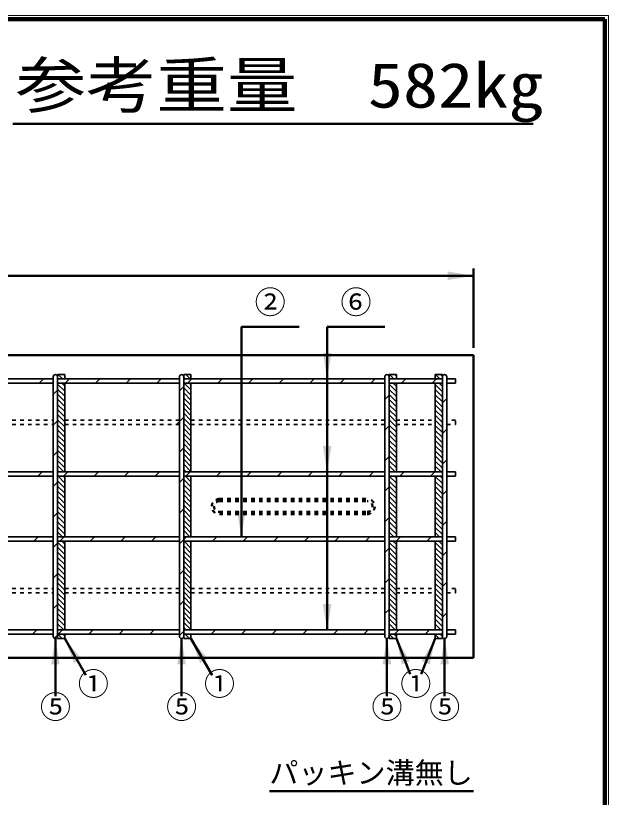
# Model space of a CAD drawing. Units: millimetres, scale not verified. Extents: x 100 to 4105, y 100 to 2870.
# Drawn here: x 3283 to 4105, y 1786 to 2870 of the extents above; entities that cross this region are included whole.
import ezdxf
from ezdxf.enums import TextEntityAlignment as Align

# ---------------------------------------------------------------- set-up
doc = ezdxf.new("R2010")
doc.units = ezdxf.units.MM
doc.header["$LTSCALE"] = 5
doc.linetypes.add('USER1', pattern=[2.2, 1, -1.2])
doc.layers.add('V-nasSTD', color=7, linetype='Continuous', lineweight=50)
doc.styles.add('ＭＳ ゴシック', font='')
doc.styles.get('ＭＳ ゴシック').set_extended_font_data('MS Gothic')

msp = doc.modelspace()

# ---------------------------------------------------------------- hatches: boundary and pattern name
at = {"layer": 'V-nasSTD'}
for points in [[(3881.814, 2503.351), (3917.814, 2509.351), (3881.814, 2515.351)], [(3720.814, 2402.351), (3714.814, 2366.351), (3708.814, 2402.351)], [(3720.814, 2273.351), (3714.814, 2237.351), (3708.814, 2273.351)], [(3601.814, 2183.351), (3595.814, 2147.351), (3589.814, 2183.351)], [(3720.814, 2054.351), (3714.814, 2018.351), (3708.814, 2054.351)], [(3343.814, 1970.351), (3337.814, 2006.351), (3331.814, 1970.351)], [(3374.01, 1978.174), (3350.814, 2006.351), (3363.617, 1972.174)], [(3518.814, 1970.351), (3512.814, 2006.351), (3506.814, 1970.351)], [(3549.01, 1978.174), (3525.814, 2006.351), (3538.617, 1972.174)], [(3803.814, 1970.351), (3797.814, 2006.351), (3791.814, 1970.351)], [(3823.985, 1972.847), (3818.401, 1970.652), (3810.814, 2006.351), (3829.569, 1975.042)], [(3846.058, 1975.042), (3864.814, 2006.351), (3857.226, 1970.652), (3851.642, 1972.847)], [(3883.814, 1970.351), (3877.814, 2006.351), (3871.814, 1970.351)]]:
    msp.add_hatch(color=256, dxfattribs=at).paths.add_polyline_path(points)

# ---------------------------------------------------------------- linework, layer by layer
at = {"layer": 'V-nasSTD', "lineweight": 100}
for p, q in [((4100, 2865), (105, 2865)), ((4100, 105), (4100, 2865))]:
    msp.add_line(p, q, dxfattribs=at)
at = {"layer": 'V-nasSTD'}
for p, q in [((3278.536, 2719.753), (4000.536, 2719.753)), ((3917.814, 2409.351), (3917.814, 2519.351)), ((1917.814, 2509.351), (3917.814, 2509.351)), ((3595.814, 2438.351), (3595.814, 2147.351)), ((3595.814, 2438.351), (3675.814, 2438.351)), ((3714.814, 2438.351), (3714.814, 2018.351)), ((3714.814, 2438.351), (3794.814, 2438.351)), ((3917.814, 2399.351), (1917.814, 2399.351)), ((3917.814, 2399.351), (3917.814, 1979.351)), ((3337.814, 1926.401), (3337.814, 2006.351)), ((3380.104, 1955.619), (3350.814, 2006.351)), ((3512.814, 1926.401), (3512.814, 2006.351)), ((3555.104, 1955.619), (3525.814, 2006.351)), ((3797.814, 1926.351), (3797.814, 2006.351)), ((3830.219, 1956.988), (3810.814, 2006.351)), ((3845.454, 1957.105), (3864.814, 2006.351)), ((3877.814, 1926.351), (3877.814, 2006.351)), ((1917.814, 1979.351), (3917.814, 1979.351)), ((3634.606, 1794.565), (3917.814, 1794.565))]:
    msp.add_line(p, q, dxfattribs=at)
at = {"layer": 'V-nasSTD', "lineweight": 35}
for p, q in [((3025.814, 2366.351), (3334.814, 2366.351)), ((3315.458, 2360.351), (3321.458, 2366.351)), ((3334.814, 2369.351), (3334.814, 2009.351)), ((3350.814, 2372.351), (3340.814, 2372.351)), ((3340.814, 2372.351), (3340.814, 2369.351)), ((3340.814, 2369.351), (3340.814, 2009.351)), ((3340.814, 2366.351), (3509.814, 2366.351)), ((3341.833, 2372.351), (3347.833, 2366.351)), ((3348.904, 2372.351), (3350.814, 2370.441)), ((3350.814, 2372.351), (3350.814, 2366.351)), ((3351.194, 2360.351), (3357.194, 2366.351)), ((3393.62, 2360.351), (3399.62, 2366.351)), ((3436.046, 2360.351), (3442.046, 2366.351)), ((3478.473, 2360.351), (3484.473, 2366.351)), ((3509.814, 2369.351), (3509.814, 2009.351)), ((3525.814, 2372.351), (3515.814, 2372.351)), ((3515.814, 2372.351), (3515.814, 2369.351)), ((3515.814, 2369.351), (3515.814, 2009.351)), ((3515.814, 2368.076), (3517.538, 2366.351)), ((3515.814, 2366.351), (3794.814, 2366.351)), ((3518.61, 2372.351), (3524.61, 2366.351)), ((3526.899, 2366.351), (3520.899, 2360.351)), ((3525.681, 2372.351), (3525.814, 2372.218)), ((3525.814, 2372.351), (3525.814, 2366.351)), ((3563.326, 2360.351), (3569.326, 2366.351)), ((3605.752, 2360.351), (3611.752, 2366.351)), ((3648.178, 2360.351), (3654.178, 2366.351)), ((3690.605, 2360.351), (3696.605, 2366.351)), ((3733.031, 2360.351), (3739.031, 2366.351)), ((3775.458, 2360.351), (3781.458, 2366.351)), ((3794.814, 2369.351), (3794.814, 2009.351)), ((3810.814, 2372.351), (3800.814, 2372.351)), ((3800.814, 2372.351), (3800.814, 2366.351)), ((3800.814, 2372.351), (3800.814, 2369.351)), ((3800.814, 2369.351), (3800.814, 2009.351)), ((3800.814, 2366.351), (3874.814, 2366.351)), ((3801.452, 2372.351), (3807.452, 2366.351)), ((3808.523, 2372.351), (3810.814, 2370.061)), ((3810.814, 2372.351), (3810.814, 2366.351)), ((3823.884, 2366.351), (3817.884, 2360.351)), ((3866.31, 2366.351), (3860.31, 2360.351)), ((3874.814, 2372.351), (3864.814, 2372.351)), ((3864.814, 2372.351), (3864.814, 2366.351)), ((3865.092, 2372.351), (3871.092, 2366.351)), ((3872.163, 2372.351), (3874.814, 2369.7)), ((3874.814, 2372.351), (3874.814, 2369.351)), ((3874.814, 2369.351), (3874.814, 2009.351)), ((3880.814, 2369.351), (3880.814, 2009.351)), ((3892.814, 2366.351), (3880.814, 2366.351)), ((3892.814, 2360.351), (3892.814, 2366.351)), ((3025.814, 2360.351), (3334.814, 2360.351)), ((3340.814, 2360.351), (3509.814, 2360.351)), ((3340.814, 2359.228), (3350.814, 2349.228)), ((3340.814, 2352.157), (3350.814, 2342.157)), ((3346.762, 2360.351), (3350.814, 2356.299)), ((3350.814, 2360.351), (3350.814, 2237.351)), ((3515.814, 2355.765), (3509.814, 2349.765)), ((3515.814, 2360.351), (3794.814, 2360.351)), ((3515.814, 2353.934), (3525.814, 2343.934)), ((3516.467, 2360.351), (3525.814, 2351.005)), ((3523.538, 2360.351), (3525.814, 2358.076)), ((3525.814, 2360.351), (3525.814, 2237.351)), ((3800.814, 2360.351), (3874.814, 2360.351)), ((3800.814, 2358.847), (3810.814, 2348.847)), ((3806.381, 2360.351), (3810.814, 2355.918)), ((3810.814, 2360.351), (3810.814, 2237.351)), ((3864.814, 2237.351), (3864.814, 2360.351)), ((3864.814, 2358.487), (3874.814, 2348.487)), ((3870.021, 2360.351), (3874.814, 2355.558)), ((3880.814, 2360.351), (3892.814, 2360.351)), ((3340.814, 2350.471), (3334.814, 2344.471)), ((3340.814, 2345.086), (3350.814, 2335.086)), ((3515.814, 2346.862), (3525.814, 2336.862)), ((3800.814, 2343.78), (3794.814, 2337.78)), ((3800.814, 2351.776), (3810.814, 2341.776)), ((3800.814, 2344.705), (3810.814, 2334.705)), ((3864.814, 2351.416), (3874.814, 2341.416)), ((3864.814, 2344.345), (3874.814, 2334.345)), ((3340.814, 2338.015), (3350.814, 2328.015)), ((3340.814, 2330.944), (3350.814, 2320.944)), ((3515.814, 2339.791), (3525.814, 2329.791)), ((3515.814, 2332.72), (3525.814, 2322.72)), ((3800.814, 2337.634), (3810.814, 2327.634)), ((3800.814, 2330.563), (3810.814, 2320.563)), ((3864.814, 2337.274), (3874.814, 2327.274)), ((3880.814, 2338.928), (3874.814, 2332.928)), ((3340.814, 2323.873), (3350.814, 2313.873)), ((3515.814, 2325.649), (3525.814, 2315.649)), ((3800.814, 2323.492), (3810.814, 2313.492)), ((3864.814, 2330.203), (3874.814, 2320.203)), ((3864.814, 2323.132), (3874.814, 2313.132)), ((3340.814, 2316.802), (3350.814, 2306.802)), ((3340.814, 2309.73), (3350.814, 2299.73)), ((3515.814, 2313.339), (3509.814, 2307.339)), ((3515.814, 2318.578), (3525.814, 2308.578)), ((3515.814, 2311.507), (3525.814, 2301.507)), ((3800.814, 2316.421), (3810.814, 2306.421)), ((3800.814, 2309.35), (3810.814, 2299.35)), ((3864.814, 2316.061), (3874.814, 2306.061)), ((3864.814, 2308.989), (3874.814, 2298.989)), ((3340.814, 2308.044), (3334.814, 2302.044)), ((3340.814, 2302.659), (3350.814, 2292.659)), ((3515.814, 2304.436), (3525.814, 2294.436)), ((3800.814, 2301.354), (3794.814, 2295.354)), ((3800.814, 2302.279), (3810.814, 2292.279)), ((3864.814, 2301.918), (3874.814, 2291.918)), ((3340.814, 2295.588), (3350.814, 2285.588)), ((3340.814, 2288.517), (3350.814, 2278.517)), ((3515.814, 2297.365), (3525.814, 2287.365)), ((3515.814, 2290.294), (3525.814, 2280.294)), ((3800.814, 2295.208), (3810.814, 2285.208)), ((3800.814, 2288.137), (3810.814, 2278.137)), ((3864.814, 2294.847), (3874.814, 2284.847)), ((3864.814, 2287.776), (3874.814, 2277.776)), ((3880.814, 2296.501), (3874.814, 2290.501)), ((3340.814, 2281.446), (3350.814, 2271.446)), ((3515.814, 2283.223), (3525.814, 2273.223)), ((3800.814, 2281.066), (3810.814, 2271.066)), ((3864.814, 2280.705), (3874.814, 2270.705)), ((3340.814, 2265.618), (3334.814, 2259.618)), ((3340.814, 2274.375), (3350.814, 2264.375)), ((3340.814, 2267.304), (3350.814, 2257.304)), ((3515.814, 2270.912), (3509.814, 2264.912)), ((3515.814, 2276.152), (3525.814, 2266.152)), ((3515.814, 2269.081), (3525.814, 2259.081)), ((3800.814, 2273.995), (3810.814, 2263.995)), ((3800.814, 2266.923), (3810.814, 2256.923)), ((3864.814, 2273.634), (3874.814, 2263.634)), ((3864.814, 2266.563), (3874.814, 2256.563)), ((3340.814, 2260.233), (3350.814, 2250.233)), ((3515.814, 2262.01), (3525.814, 2252.01)), ((3515.814, 2254.939), (3525.814, 2244.939)), ((3800.814, 2258.928), (3794.814, 2252.928)), ((3800.814, 2259.852), (3810.814, 2249.852)), ((3864.814, 2259.492), (3874.814, 2249.492)), ((3340.814, 2253.162), (3350.814, 2243.162)), ((3340.814, 2246.091), (3349.554, 2237.351)), ((3515.814, 2247.868), (3525.814, 2237.868)), ((3800.814, 2252.781), (3810.814, 2242.781)), ((3800.814, 2245.71), (3809.173, 2237.351)), ((3864.814, 2252.421), (3874.814, 2242.421)), ((3864.814, 2245.35), (3872.813, 2237.351)), ((3880.814, 2254.075), (3874.814, 2248.075)), ((3025.814, 2237.351), (3334.814, 2237.351)), ((3313.237, 2231.351), (3319.237, 2237.351)), ((3340.814, 2239.02), (3342.483, 2237.351)), ((3340.814, 2237.351), (3509.814, 2237.351)), ((3348.973, 2231.351), (3354.973, 2237.351)), ((3391.399, 2231.351), (3397.399, 2237.351)), ((3433.826, 2231.351), (3439.826, 2237.351)), ((3476.252, 2231.351), (3482.252, 2237.351)), ((3515.814, 2240.796), (3519.259, 2237.351)), ((3515.814, 2237.351), (3794.814, 2237.351)), ((3524.678, 2237.351), (3518.678, 2231.351)), ((3561.105, 2231.351), (3567.105, 2237.351)), ((3603.531, 2231.351), (3609.531, 2237.351)), ((3645.958, 2231.351), (3651.958, 2237.351)), ((3688.384, 2231.351), (3694.384, 2237.351)), ((3730.81, 2231.351), (3736.81, 2237.351)), ((3773.237, 2231.351), (3779.237, 2237.351)), ((3800.814, 2238.639), (3802.102, 2237.351)), ((3800.814, 2237.351), (3874.814, 2237.351)), ((3815.663, 2231.351), (3821.663, 2237.351)), ((3858.09, 2231.351), (3864.09, 2237.351)), ((3864.814, 2238.279), (3865.742, 2237.351)), ((3892.814, 2237.351), (3880.814, 2237.351)), ((3892.814, 2231.351), (3892.814, 2237.351)), ((3025.814, 2231.351), (3334.814, 2231.351)), ((3340.814, 2223.192), (3334.814, 2217.192)), ((3340.814, 2231.351), (3509.814, 2231.351)), ((3340.814, 2224.878), (3350.814, 2214.878)), ((3341.411, 2231.351), (3350.814, 2221.949)), ((3348.483, 2231.351), (3350.814, 2229.02)), ((3350.814, 2147.351), (3350.814, 2231.351)), ((3515.814, 2228.486), (3509.814, 2222.486)), ((3515.814, 2231.351), (3794.814, 2231.351)), ((3515.814, 2226.654), (3525.814, 2216.654)), ((3518.188, 2231.351), (3525.814, 2223.725)), ((3525.259, 2231.351), (3525.814, 2230.796)), ((3525.814, 2147.351), (3525.814, 2231.351)), ((3800.814, 2147.351), (3800.814, 2231.851)), ((3800.814, 2231.351), (3874.814, 2231.351)), ((3800.814, 2224.497), (3810.814, 2214.497)), ((3801.031, 2231.351), (3810.814, 2221.568)), ((3808.102, 2231.351), (3810.814, 2228.639)), ((3810.814, 2231.351), (3810.814, 2147.351)), ((3864.814, 2147.351), (3864.814, 2231.351)), ((3864.814, 2231.208), (3874.814, 2221.208)), ((3864.814, 2224.137), (3874.814, 2214.137)), ((3871.742, 2231.351), (3874.814, 2228.279)), ((3880.814, 2231.351), (3892.814, 2231.351)), ((3340.814, 2217.807), (3350.814, 2207.807)), ((3515.814, 2219.583), (3525.814, 2209.583)), ((3515.814, 2212.512), (3525.814, 2202.512)), ((3800.814, 2216.501), (3794.814, 2210.501)), ((3800.814, 2217.426), (3810.814, 2207.426)), ((3864.814, 2217.066), (3874.814, 2207.066)), ((3880.814, 2211.648), (3874.814, 2205.648)), ((3340.814, 2210.736), (3350.814, 2200.736)), ((3340.814, 2203.664), (3350.814, 2193.664)), ((3515.814, 2205.441), (3525.814, 2195.441)), ((3800.814, 2210.355), (3810.814, 2200.355)), ((3800.814, 2203.284), (3810.814, 2193.284)), ((3864.814, 2209.995), (3874.814, 2199.995)), ((3864.814, 2202.923), (3874.814, 2192.923)), ((3340.814, 2196.593), (3350.814, 2186.593)), ((3340.814, 2189.522), (3350.814, 2179.522)), ((3515.814, 2198.37), (3525.814, 2188.37)), ((3515.814, 2191.299), (3525.814, 2181.299)), ((3800.814, 2196.213), (3810.814, 2186.213)), ((3864.814, 2195.852), (3874.814, 2185.852)), ((3340.814, 2180.765), (3334.814, 2174.765)), ((3340.814, 2182.451), (3350.814, 2172.451)), ((3515.814, 2186.06), (3509.814, 2180.06)), ((3515.814, 2184.228), (3525.814, 2174.228)), ((3800.814, 2189.142), (3810.814, 2179.142)), ((3800.814, 2182.071), (3810.814, 2172.071)), ((3864.814, 2188.781), (3874.814, 2178.781)), ((3864.814, 2181.71), (3874.814, 2171.71)), ((3340.814, 2175.38), (3350.814, 2165.38)), ((3340.814, 2168.309), (3350.814, 2158.309)), ((3515.814, 2177.157), (3525.814, 2167.157)), ((3515.814, 2170.086), (3525.814, 2160.086)), ((3800.814, 2174.075), (3794.814, 2168.075)), ((3800.814, 2175), (3810.814, 2165)), ((3800.814, 2167.929), (3810.814, 2157.929)), ((3864.814, 2174.639), (3874.814, 2164.639)), ((3880.814, 2169.222), (3874.814, 2163.222)), ((3340.814, 2161.238), (3350.814, 2151.238)), ((3515.814, 2163.015), (3525.814, 2153.015)), ((3800.814, 2160.857), (3810.814, 2150.857)), ((3864.814, 2167.568), (3874.814, 2157.568)), ((3864.814, 2160.497), (3874.814, 2150.497)), ((3025.814, 2147.351), (3334.814, 2147.351)), ((3308.09, 2141.351), (3314.09, 2147.351)), ((3340.814, 2154.167), (3347.63, 2147.351)), ((3340.814, 2147.351), (3509.814, 2147.351)), ((3343.826, 2141.351), (3349.826, 2147.351)), ((3386.252, 2141.351), (3392.252, 2147.351)), ((3428.678, 2141.351), (3434.678, 2147.351)), ((3471.105, 2141.351), (3477.105, 2147.351)), ((3515.814, 2155.944), (3524.406, 2147.351)), ((3515.814, 2148.873), (3517.335, 2147.351)), ((3515.814, 2147.351), (3794.814, 2147.351)), ((3519.531, 2147.351), (3515.814, 2143.633)), ((3555.958, 2141.351), (3561.958, 2147.351)), ((3598.384, 2141.351), (3604.384, 2147.351)), ((3640.81, 2141.351), (3646.81, 2147.351)), ((3683.237, 2141.351), (3689.237, 2147.351)), ((3725.663, 2141.351), (3731.663, 2147.351)), ((3768.09, 2141.351), (3774.09, 2147.351)), ((3800.814, 2153.786), (3807.249, 2147.351)), ((3800.814, 2147.351), (3874.814, 2147.351)), ((3816.516, 2147.351), (3810.516, 2141.351)), ((3852.943, 2141.351), (3858.943, 2147.351)), ((3864.814, 2153.426), (3870.889, 2147.351)), ((3892.814, 2147.351), (3880.814, 2147.351)), ((3892.814, 2141.351), (3892.814, 2147.351)), ((3025.814, 2141.351), (3334.814, 2141.351)), ((3340.814, 2138.339), (3334.814, 2132.339)), ((3340.814, 2141.351), (3509.814, 2141.351)), ((3340.814, 2140.025), (3350.814, 2130.025)), ((3346.559, 2141.351), (3350.814, 2137.096)), ((3350.814, 2141.351), (3350.814, 2018.351)), ((3515.814, 2143.633), (3509.814, 2137.633)), ((3515.814, 2141.351), (3794.814, 2141.351)), ((3516.264, 2141.351), (3525.814, 2131.802)), ((3523.335, 2141.351), (3525.814, 2138.873)), ((3525.814, 2141.351), (3525.814, 2018.351)), ((3800.814, 2141.351), (3874.814, 2141.351)), ((3800.814, 2139.644), (3810.814, 2129.644)), ((3806.178, 2141.351), (3810.814, 2136.715)), ((3810.814, 2141.351), (3810.814, 2018.351)), ((3864.814, 2018.351), (3864.814, 2141.351)), ((3864.814, 2139.284), (3874.814, 2129.284)), ((3869.818, 2141.351), (3874.814, 2136.355)), ((3880.814, 2141.351), (3892.814, 2141.351)), ((3340.814, 2132.954), (3350.814, 2122.954)), ((3340.814, 2125.883), (3350.814, 2115.883)), ((3515.814, 2134.73), (3525.814, 2124.73)), ((3515.814, 2127.659), (3525.814, 2117.659)), ((3800.814, 2131.648), (3794.814, 2125.648)), ((3800.814, 2132.573), (3810.814, 2122.573)), ((3800.814, 2125.502), (3810.814, 2115.502)), ((3864.814, 2132.213), (3874.814, 2122.213)), ((3864.814, 2125.142), (3874.814, 2115.142)), ((3880.814, 2126.796), (3874.814, 2120.796)), ((3340.814, 2118.812), (3350.814, 2108.812)), ((3515.814, 2120.588), (3525.814, 2110.588)), ((3800.814, 2118.431), (3810.814, 2108.431)), ((3864.814, 2118.071), (3874.814, 2108.071)), ((3340.814, 2111.741), (3350.814, 2101.741)), ((3340.814, 2104.669), (3350.814, 2094.669)), ((3515.814, 2113.517), (3525.814, 2103.517)), ((3515.814, 2106.446), (3525.814, 2096.446)), ((3800.814, 2111.36), (3810.814, 2101.36)), ((3800.814, 2104.289), (3810.814, 2094.289)), ((3864.814, 2111), (3874.814, 2101)), ((3864.814, 2103.929), (3874.814, 2093.929)), ((3340.814, 2095.912), (3334.814, 2089.912)), ((3340.814, 2097.598), (3350.814, 2087.598)), ((3515.814, 2101.207), (3509.814, 2095.207)), ((3515.814, 2099.375), (3525.814, 2089.375)), ((3515.814, 2092.304), (3525.814, 2082.304)), ((3800.814, 2097.218), (3810.814, 2087.218)), ((3864.814, 2096.857), (3874.814, 2086.857)), ((3340.814, 2090.527), (3350.814, 2080.527)), ((3340.814, 2083.456), (3350.814, 2073.456)), ((3515.814, 2085.233), (3525.814, 2075.233)), ((3800.814, 2089.222), (3794.814, 2083.222)), ((3800.814, 2090.147), (3810.814, 2080.147)), ((3800.814, 2083.076), (3810.814, 2073.076)), ((3864.814, 2089.786), (3874.814, 2079.786)), ((3864.814, 2082.715), (3874.814, 2072.715)), ((3880.814, 2084.369), (3874.814, 2078.369)), ((3340.814, 2076.385), (3350.814, 2066.385)), ((3515.814, 2078.162), (3525.814, 2068.162)), ((3515.814, 2071.091), (3525.814, 2061.091)), ((3800.814, 2076.005), (3810.814, 2066.005)), ((3864.814, 2075.644), (3874.814, 2065.644)), ((3340.814, 2069.314), (3350.814, 2059.314)), ((3340.814, 2062.243), (3350.814, 2052.243)), ((3515.814, 2064.02), (3525.814, 2054.02)), ((3800.814, 2068.934), (3810.814, 2058.934)), ((3800.814, 2061.862), (3810.814, 2051.862)), ((3864.814, 2068.573), (3874.814, 2058.573)), ((3864.814, 2061.502), (3874.814, 2051.502)), ((3340.814, 2053.486), (3334.814, 2047.486)), ((3340.814, 2055.172), (3350.814, 2045.172)), ((3515.814, 2058.78), (3509.814, 2052.78)), ((3515.814, 2056.949), (3525.814, 2046.949)), ((3515.814, 2049.878), (3525.814, 2039.878)), ((3800.814, 2054.791), (3810.814, 2044.791)), ((3864.814, 2054.431), (3874.814, 2044.431)), ((3340.814, 2048.101), (3350.814, 2038.101)), ((3340.814, 2041.03), (3350.814, 2031.03)), ((3515.814, 2042.807), (3525.814, 2032.807)), ((3800.814, 2046.796), (3794.814, 2040.796)), ((3800.814, 2047.72), (3810.814, 2037.72)), ((3800.814, 2040.649), (3810.814, 2030.649)), ((3864.814, 2047.36), (3874.814, 2037.36)), ((3864.814, 2040.289), (3874.814, 2030.289)), ((3880.814, 2041.943), (3874.814, 2035.943)), ((3340.814, 2033.959), (3350.814, 2023.959)), ((3515.814, 2035.736), (3525.814, 2025.736)), ((3515.814, 2028.664), (3525.814, 2018.664)), ((3800.814, 2033.578), (3810.814, 2023.578)), ((3864.814, 2033.218), (3874.814, 2023.218)), ((3025.814, 2018.351), (3334.814, 2018.351)), ((3305.869, 2012.351), (3311.869, 2018.351)), ((3340.814, 2026.888), (3349.351, 2018.351)), ((3340.814, 2019.817), (3342.279, 2018.351)), ((3340.814, 2018.351), (3509.814, 2018.351)), ((3341.605, 2012.351), (3347.605, 2018.351)), ((3384.031, 2012.351), (3390.031, 2018.351)), ((3426.458, 2012.351), (3432.458, 2018.351)), ((3468.884, 2012.351), (3474.884, 2018.351)), ((3515.814, 2016.354), (3509.814, 2010.354)), ((3515.814, 2021.593), (3519.056, 2018.351)), ((3515.814, 2018.351), (3794.814, 2018.351)), ((3517.31, 2018.351), (3515.814, 2016.854)), ((3553.737, 2012.351), (3559.737, 2018.351)), ((3596.163, 2012.351), (3602.163, 2018.351)), ((3638.59, 2012.351), (3644.59, 2018.351)), ((3681.016, 2012.351), (3687.016, 2018.351)), ((3723.443, 2012.351), (3729.443, 2018.351)), ((3765.869, 2012.351), (3771.869, 2018.351)), ((3800.814, 2026.507), (3808.97, 2018.351)), ((3800.814, 2019.436), (3801.899, 2018.351)), ((3800.814, 2018.351), (3874.814, 2018.351)), ((3814.295, 2018.351), (3808.295, 2012.351)), ((3850.722, 2012.351), (3856.722, 2018.351)), ((3864.814, 2026.147), (3872.61, 2018.351)), ((3864.814, 2019.076), (3865.538, 2018.351)), ((3892.814, 2018.351), (3880.814, 2018.351)), ((3892.814, 2012.351), (3892.814, 2018.351)), ((3025.814, 2012.351), (3334.814, 2012.351)), ((3340.814, 2011.06), (3336.439, 2006.685)), ((3340.814, 2012.351), (3509.814, 2012.351)), ((3340.814, 2006.351), (3340.814, 2009.351)), ((3340.814, 2006.351), (3350.814, 2006.351)), ((3341.208, 2012.351), (3347.208, 2006.351)), ((3348.279, 2012.351), (3350.814, 2009.817)), ((3350.247, 2006.351), (3350.814, 2006.917)), ((3350.814, 2006.351), (3350.814, 2012.351)), ((3515.814, 2012.351), (3794.814, 2012.351)), ((3515.814, 2006.351), (3515.814, 2009.351)), ((3515.814, 2007.451), (3516.914, 2006.351)), ((3515.814, 2006.351), (3525.814, 2006.351)), ((3517.985, 2012.351), (3523.985, 2006.351)), ((3525.556, 2012.351), (3525.814, 2012.093)), ((3525.814, 2006.351), (3525.814, 2012.351)), ((3800.814, 2012.351), (3874.814, 2012.351)), ((3800.814, 2006.351), (3800.814, 2009.351)), ((3800.814, 2006.351), (3810.814, 2006.351)), ((3800.828, 2012.351), (3806.828, 2006.351)), ((3807.899, 2012.351), (3810.814, 2009.436)), ((3810.814, 2006.351), (3810.814, 2012.351)), ((3864.814, 2006.351), (3864.814, 2012.351)), ((3864.814, 2012.005), (3870.467, 2006.351)), ((3864.814, 2006.351), (3874.814, 2006.351)), ((3871.538, 2012.351), (3874.814, 2009.076)), ((3874.814, 2006.351), (3874.814, 2012.351)), ((3874.814, 2006.851), (3874.814, 2009.351)), ((3874.814, 2006.351), (3874.814, 2009.351)), ((3880.814, 2012.351), (3892.814, 2012.351))]:
    msp.add_line(p, q, dxfattribs=at)
at = {"layer": 'V-nasSTD', "linetype": 'USER1', "lineweight": 35}
for p, q in [((3035.814, 2309.063), (3334.814, 2309.063)), ((3350.814, 2309.063), (3509.814, 2309.063)), ((3525.814, 2309.063), (3794.814, 2309.063)), ((3810.814, 2309.063), (3864.814, 2309.063)), ((3892.814, 2309.063), (3880.814, 2309.063)), ((3892.814, 2303.063), (3892.814, 2309.063)), ((3035.814, 2303.063), (3334.814, 2303.063)), ((3350.814, 2303.063), (3509.814, 2303.063)), ((3505.858, 2303.063), (3509.814, 2307.019)), ((3525.814, 2303.063), (3794.814, 2303.063)), ((3810.814, 2303.063), (3864.814, 2303.063)), ((3880.814, 2303.063), (3892.814, 2303.063)), ((3035.814, 2075.639), (3334.814, 2075.639)), ((3350.814, 2075.639), (3509.814, 2075.639)), ((3525.814, 2075.639), (3794.814, 2075.639)), ((3810.814, 2075.639), (3864.814, 2075.639)), ((3892.814, 2075.639), (3880.814, 2075.639)), ((3892.814, 2069.639), (3892.814, 2075.639)), ((3035.814, 2069.639), (3334.814, 2069.639)), ((3350.814, 2069.639), (3509.814, 2069.639)), ((3525.814, 2069.639), (3794.814, 2069.639)), ((3810.814, 2069.639), (3864.814, 2069.639)), ((3880.814, 2069.639), (3892.814, 2069.639))]:
    msp.add_line(p, q, dxfattribs=at)
at = {"layer": 'V-nasSTD', "linetype": 'USER1'}
for p, q in [((3565.314, 2199.851), (3770.314, 2199.851)), ((3565.314, 2196.851), (3770.314, 2196.851)), ((3565.314, 2181.851), (3770.314, 2181.851)), ((3565.314, 2178.851), (3770.314, 2178.851))]:
    msp.add_line(p, q, dxfattribs=at)
at = {"layer": 'V-nasSTD', "lineweight": 13}
msp.add_lwpolyline([(100, 100), (100, 2870), (4105, 2870), (4105, 100)], close=True, dxfattribs=at)
at = {"layer": 'V-nasSTD', "lineweight": 35}
for centre, start, end in [((3337.814, 2369.351), 0, 180), ((3512.814, 2369.351), 0, 180), ((3797.814, 2369.351), 0, 180), ((3877.814, 2369.351), 0, 180), ((3337.814, 2009.351), 180, 0), ((3512.814, 2009.351), 180, 0), ((3797.814, 2009.351), 180, 0), ((3877.814, 2009.351), 180, 0)]:
    msp.add_arc(centre, 3, start, end, dxfattribs=at)
at = {"layer": 'V-nasSTD', "linetype": 'USER1'}
for centre, radius, start, end in [((3565.314, 2189.351), 10.5, 90, 270), ((3565.314, 2189.351), 7.5, 90, 270), ((3770.314, 2189.351), 10.5, 270, 90), ((3770.314, 2189.351), 7.5, 270, 90)]:
    msp.add_arc(centre, radius, start, end, dxfattribs=at)

# ---------------------------------------------------------------- texts
at = {"layer": 'V-nasSTD', "style": 'ＭＳ ゴシック', "width": 1.15}
msp.add_text('参考重量\u3000582kg', height=62.32, dxfattribs=at).set_placement((3282.536, 2804.753), align=Align.TOP_LEFT)
at = {"layer": 'V-nasSTD', "style": 'ＭＳ ゴシック'}
for s, height, p in [('②', 31.67, (3614.214, 2488.551)), ('⑥', 31.67, (3733.214, 2488.551)), ('①', 31.67, (3368.867, 1959.27)), ('①', 31.67, (3543.867, 1959.27)), ('①', 31.67, (3816.214, 1959.27)), ('⑤', 31.67, (3316.25, 1927.251)), ('⑤', 31.67, (3491.25, 1927.251)), ('⑤', 31.67, (3776.25, 1927.251)), ('⑤', 31.67, (3856.25, 1927.251)), ('パッキン溝無し', 29.56, (3634.606, 1834.885))]:
    msp.add_text(s, height=height, dxfattribs=at).set_placement(p, align=Align.TOP_LEFT)

doc.saveas('drawing.dxf')
